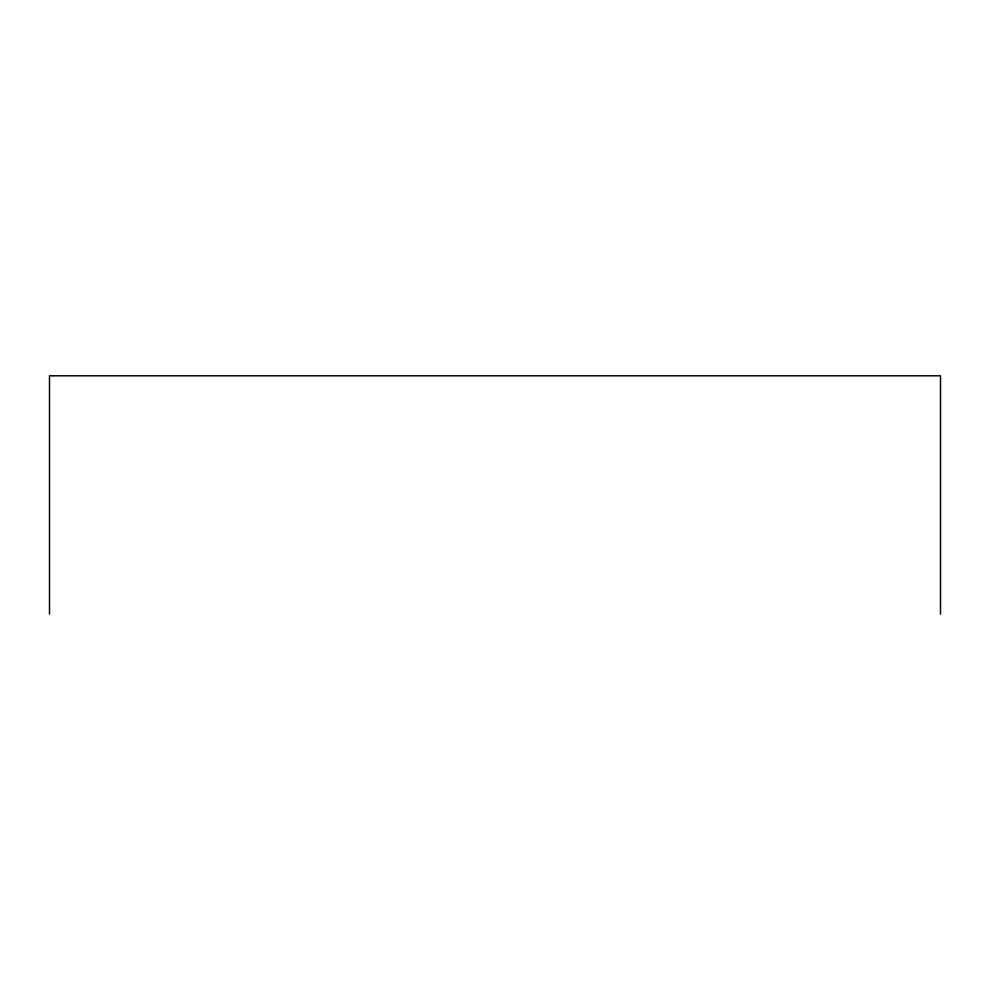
<?xml version="1.0" encoding="UTF-8"?>
<svg xmlns="http://www.w3.org/2000/svg" width="990" height="990" viewBox="0 0 990 990"><rect width="100%" height="100%" fill="white"/><g stroke="black" fill="none" stroke-linecap="round" stroke-linejoin="round"><path stroke-width="1.49" d="M940.5 614.196L940.5 375.804L49.5 375.804L49.5 614.196"/></g></svg>
